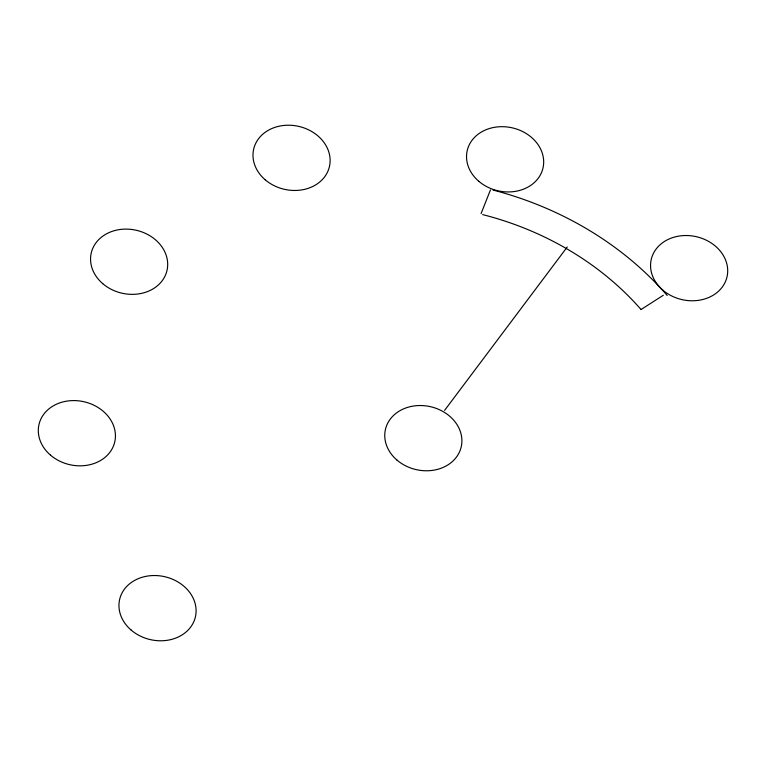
<?xml version="1.0" encoding="UTF-8"?>
<svg xmlns="http://www.w3.org/2000/svg" width="766" height="766" viewBox="0 0 766 766"><rect width="100%" height="100%" fill="white"/><g stroke="black" fill="none" stroke-linecap="round" stroke-linejoin="round"><path stroke-width="1.15" d="M481.086 213.609L490.441 189.93M444.586 410.394L567.242 246.997M641.19 309.426L663.337 295.264M493.055 190.064A307.788 255.461 12.9 0 1 667.205 295.494M482.666 214.604A278.604 231.246 12.9 0 1 641.018 309.493M662.753 290.065A38.875 32.268 12.9 0 0 726.695 278.125A38.875 32.268 12.9 0 0 677.948 236.254A38.875 32.268 12.9 0 0 662.753 290.065M478.721 181.226A38.875 32.268 12.9 0 0 542.673 169.286A38.875 32.268 12.9 0 0 493.917 127.415A38.875 32.268 12.9 0 0 478.721 181.226M265.18 179.761A38.875 32.268 12.9 0 0 329.121 167.821A38.875 32.268 12.9 0 0 280.375 125.95A38.875 32.268 12.9 0 0 265.18 179.761M102.749 283.65A38.875 32.268 12.9 0 0 166.682 271.71A38.875 32.268 12.9 0 0 117.935 229.838A38.875 32.268 12.9 0 0 102.749 283.65M50.489 455.119A38.875 32.268 12.9 0 0 114.431 443.179A38.875 32.268 12.9 0 0 65.684 401.317A38.875 32.268 12.9 0 0 50.489 455.119M131.149 630.073A38.875 32.268 12.9 0 0 195.091 618.133A38.875 32.268 12.9 0 0 146.335 576.262A38.875 32.268 12.9 0 0 131.149 630.073M396.951 460.069A38.875 32.268 12.9 0 0 460.893 448.129A38.875 32.268 12.9 0 0 412.146 406.258A38.875 32.268 12.9 0 0 396.951 460.069"/></g></svg>
